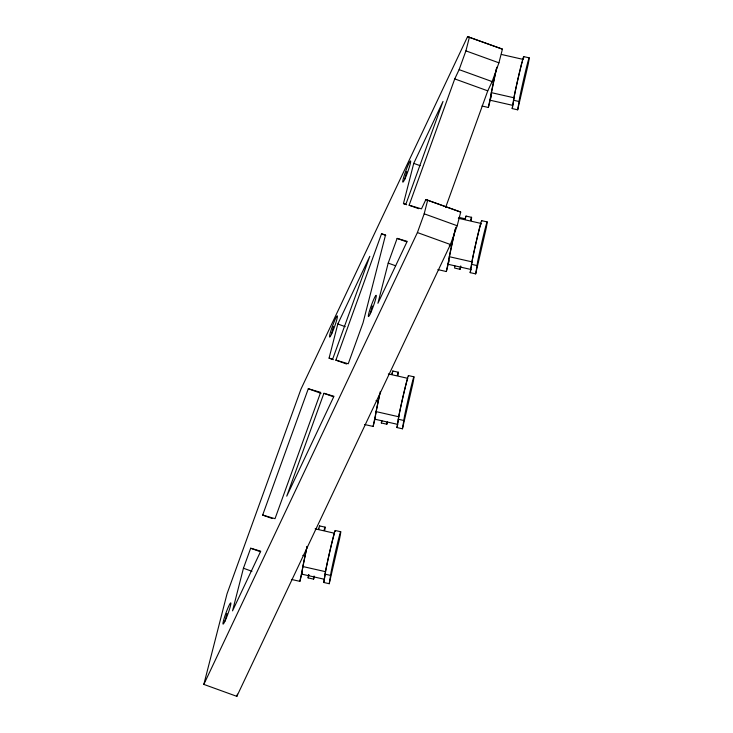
<?xml version="1.0" encoding="UTF-8"?>
<svg xmlns="http://www.w3.org/2000/svg" width="733" height="733" viewBox="0 0 733 733"><rect width="100%" height="100%" fill="white"/><g stroke="black" fill="none" stroke-linecap="round" stroke-linejoin="round"><path stroke-width="1.1" d="M307.136 546.424A21.165 0.577 -77.2 0 0 302.857 566.536L301.73 574.131L324.426 579.29M314.155 577.027L313.614 579.134L308.117 577.888L308.575 574.764M313.614 579.134L314.081 576.01M329.227 583.715L331.179 571.575A24.006 0.651 -77.2 0 1 338.701 538.462A24.006 0.651 -77.2 0 1 339.59 538.728L329.227 583.715L323.72 582.469L325.681 570.32A24.006 0.651 -77.2 0 1 332.003 542.035A24.006 0.651 -77.2 0 1 335.183 531.333M324.582 578.2L325.553 571.685A21.165 0.577 -77.2 0 1 330.565 548.403A21.165 0.577 -77.2 0 1 334.578 533.267L315.126 528.841M379.868 393.667A21.165 0.577 -77.2 0 0 376.084 411.616L374.957 419.221L397.653 424.37M387.381 422.107L386.841 424.224L381.343 422.978L381.646 420.889M386.841 424.224L387.152 422.144M402.454 428.805L404.405 416.656A24.006 0.651 -77.2 0 1 411.928 383.551A24.006 0.651 -77.2 0 1 412.816 383.808L402.454 428.805L396.947 427.55L398.908 415.409A24.006 0.651 -77.2 0 1 405.23 387.125A24.006 0.651 -77.2 0 1 408.409 376.423M397.808 423.289L398.779 416.775A21.165 0.577 -77.2 0 1 403.791 393.484A21.165 0.577 -77.2 0 1 407.805 378.347L388.353 373.931M455.285 229.402A21.165 0.577 -77.2 0 0 449.311 256.706L448.184 264.301L470.879 269.46M454.881 265.978L454.57 268.058L460.067 269.313L460.883 266.143M460.067 269.313L460.535 266.18M496.827 67.308A21.165 0.577 -77.2 0 0 491.321 92.642L490.203 100.238L512.889 105.396L514.016 97.791A21.165 0.577 -77.2 0 1 519.99 70.487M475.68 273.885L477.632 261.745A24.006 0.651 -77.2 0 1 485.154 228.641A24.006 0.651 -77.2 0 1 486.043 228.898L475.68 273.885L470.174 272.639L472.134 260.499A24.006 0.651 -77.2 0 1 478.457 232.205A24.006 0.651 -77.2 0 1 481.645 221.503M471.035 268.379L472.006 261.864A21.165 0.577 -77.2 0 1 477.623 236.026A21.165 0.577 -77.2 0 1 481.013 224.179M517.69 109.822L519.651 97.681A24.006 0.651 -77.2 0 1 527.174 64.568A24.006 0.651 -77.2 0 1 528.062 64.834L517.69 109.822L512.193 108.576L514.145 96.426A24.006 0.651 -77.2 0 1 520.888 66.428A24.006 0.651 -77.2 0 1 523.435 58.869M291.422 579.427L299.879 581.351L307.081 546.47M364.649 424.517L373.106 426.441L380.308 391.559M437.876 269.607L446.342 271.531L454.487 232.471M482.002 106.019L488.352 107.458L496.736 67.363M469.413 37.191L465.913 50.87L459.133 69.635L454.744 78.907L409.115 205.231L421.475 208.859L425.855 199.578L460.709 212.066L457.2 225.746L450.419 244.51L236.841 696.35L203.829 684.402L227.028 593.812L301.006 389.04L467.581 36.65L502.426 49.138L498.926 62.818L492.145 81.583L487.757 90.855L445.6 207.54M224.949 621.208A11.288 1.081 -70.1 0 0 230.895 603.314A11.288 1.081 -70.1 0 0 224.93 615.94A11.288 1.081 -70.1 0 0 224.949 621.208L226.918 613.494M243.448 568.231L232.535 610.855L260.737 551.179L250.677 548.229L243.448 568.231L251.969 571.319M236.841 696.35L237.41 694.142M331.508 334.184A11.288 1.081 -70.1 0 0 337.455 316.289A11.288 1.081 -70.1 0 0 331.49 328.915A11.288 1.081 -70.1 0 0 331.508 334.184L333.478 326.46M329.071 358.144L337.812 323.986L369.799 256.321L332.635 359.188L329.071 358.144L333.332 359.683M299.879 581.351L302.353 571.703M370.321 313.66A11.288 1.081 -70.1 0 0 376.276 295.766A11.288 1.081 -70.1 0 0 370.302 308.391A11.288 1.081 -70.1 0 0 370.321 313.66L372.3 305.945M404.735 179.264A11.288 1.081 -70.1 0 0 410.682 161.37A11.288 1.081 -70.1 0 0 404.717 173.996A11.288 1.081 -70.1 0 0 404.735 179.264L406.714 171.549M388.206 263.101L377.907 303.306L407.191 241.349L397.13 238.399L388.206 263.101L395.655 265.795M403.452 203.572L413.742 163.367L443.025 101.411L405.862 204.278L403.452 203.572L406.641 204.727M308.117 577.888L308.923 574.718M323.72 582.469L324.261 580.353M203.829 684.402L417.407 232.563L424.187 213.798L427.696 200.118M373.106 426.441L375.58 416.793M381.343 422.978L381.884 420.861M396.947 427.55L397.762 424.38M454.726 231.436L455.779 227.294M446.342 271.531L449.082 260.801M488.352 107.458L491.522 95.07M470.174 272.639L470.989 269.469M512.193 108.576L512.734 106.459M262.661 515.061L308.291 388.737L320.651 392.366L275.022 518.68L262.661 515.061L272.236 518.524M323.904 393.309L286.74 496.177L333.964 396.269L323.904 393.309L333.488 396.782M335.888 360.141L381.517 233.827L385.531 235L363.046 322.795L348.248 363.77L335.888 360.141L346.535 363.999M523.674 56.597L529.171 57.843M501.427 54.462L523.041 59.373A21.165 0.577 -77.2 0 0 522.739 60.033M491.302 81.473L493.419 81.959M491.321 92.642L514.016 97.791M513.421 100.229L518.927 101.484M466.051 216.088L471.548 217.334M481.663 220.66L487.161 221.907M458.94 217.389L465.418 218.855A21.165 0.577 -77.2 0 0 465.116 219.524M458.336 218.278L481.031 223.437M449.292 245.546L451.409 246.022M449.311 256.706L472.006 261.864M471.411 264.301L476.908 265.548M392.824 370.999L398.321 372.245M408.428 375.571L413.934 376.826M376.066 400.456L378.182 400.933M376.084 411.616L398.779 416.775M398.184 419.212L403.681 420.458M319.597 525.909L325.095 527.164M335.201 530.49L340.708 531.737M302.839 555.367L304.955 555.852M302.857 566.536L325.553 571.685M324.957 574.122L330.455 575.378M502.426 49.138L467.581 36.65M460.709 212.066L425.855 199.578M465.913 50.87L498.926 62.818M459.133 69.635L492.145 81.583M454.744 78.907L487.757 90.855M413.742 163.367L420.137 165.676M409.115 205.231L418.699 208.694M424.187 213.798L457.2 225.746M417.407 232.563L450.419 244.51M397.13 238.399L406.714 241.872M381.517 233.827L385.778 235.366M337.812 323.986L345.27 326.689M308.291 388.737L321.072 393.364M250.677 548.229L260.261 551.692M391.798 374.041A24.006 0.651 -77.2 0 1 392.806 371.842M397.295 375.296A24.006 0.651 -77.2 0 1 397.927 375.479M391.889 374.435A21.165 0.577 -77.2 0 1 392.173 374.517M520.219 69.543A21.165 0.577 -77.2 0 1 522.134 62.048M465.024 219.13A24.006 0.651 -77.2 0 1 466.032 216.931M470.522 220.376A24.006 0.651 -77.2 0 1 471.154 220.56M318.571 528.951A24.006 0.651 -77.2 0 1 319.579 526.752M324.068 530.206A24.006 0.651 -77.2 0 1 324.701 530.39M318.663 529.345A21.165 0.577 -77.2 0 1 318.965 528.685"/></g></svg>
